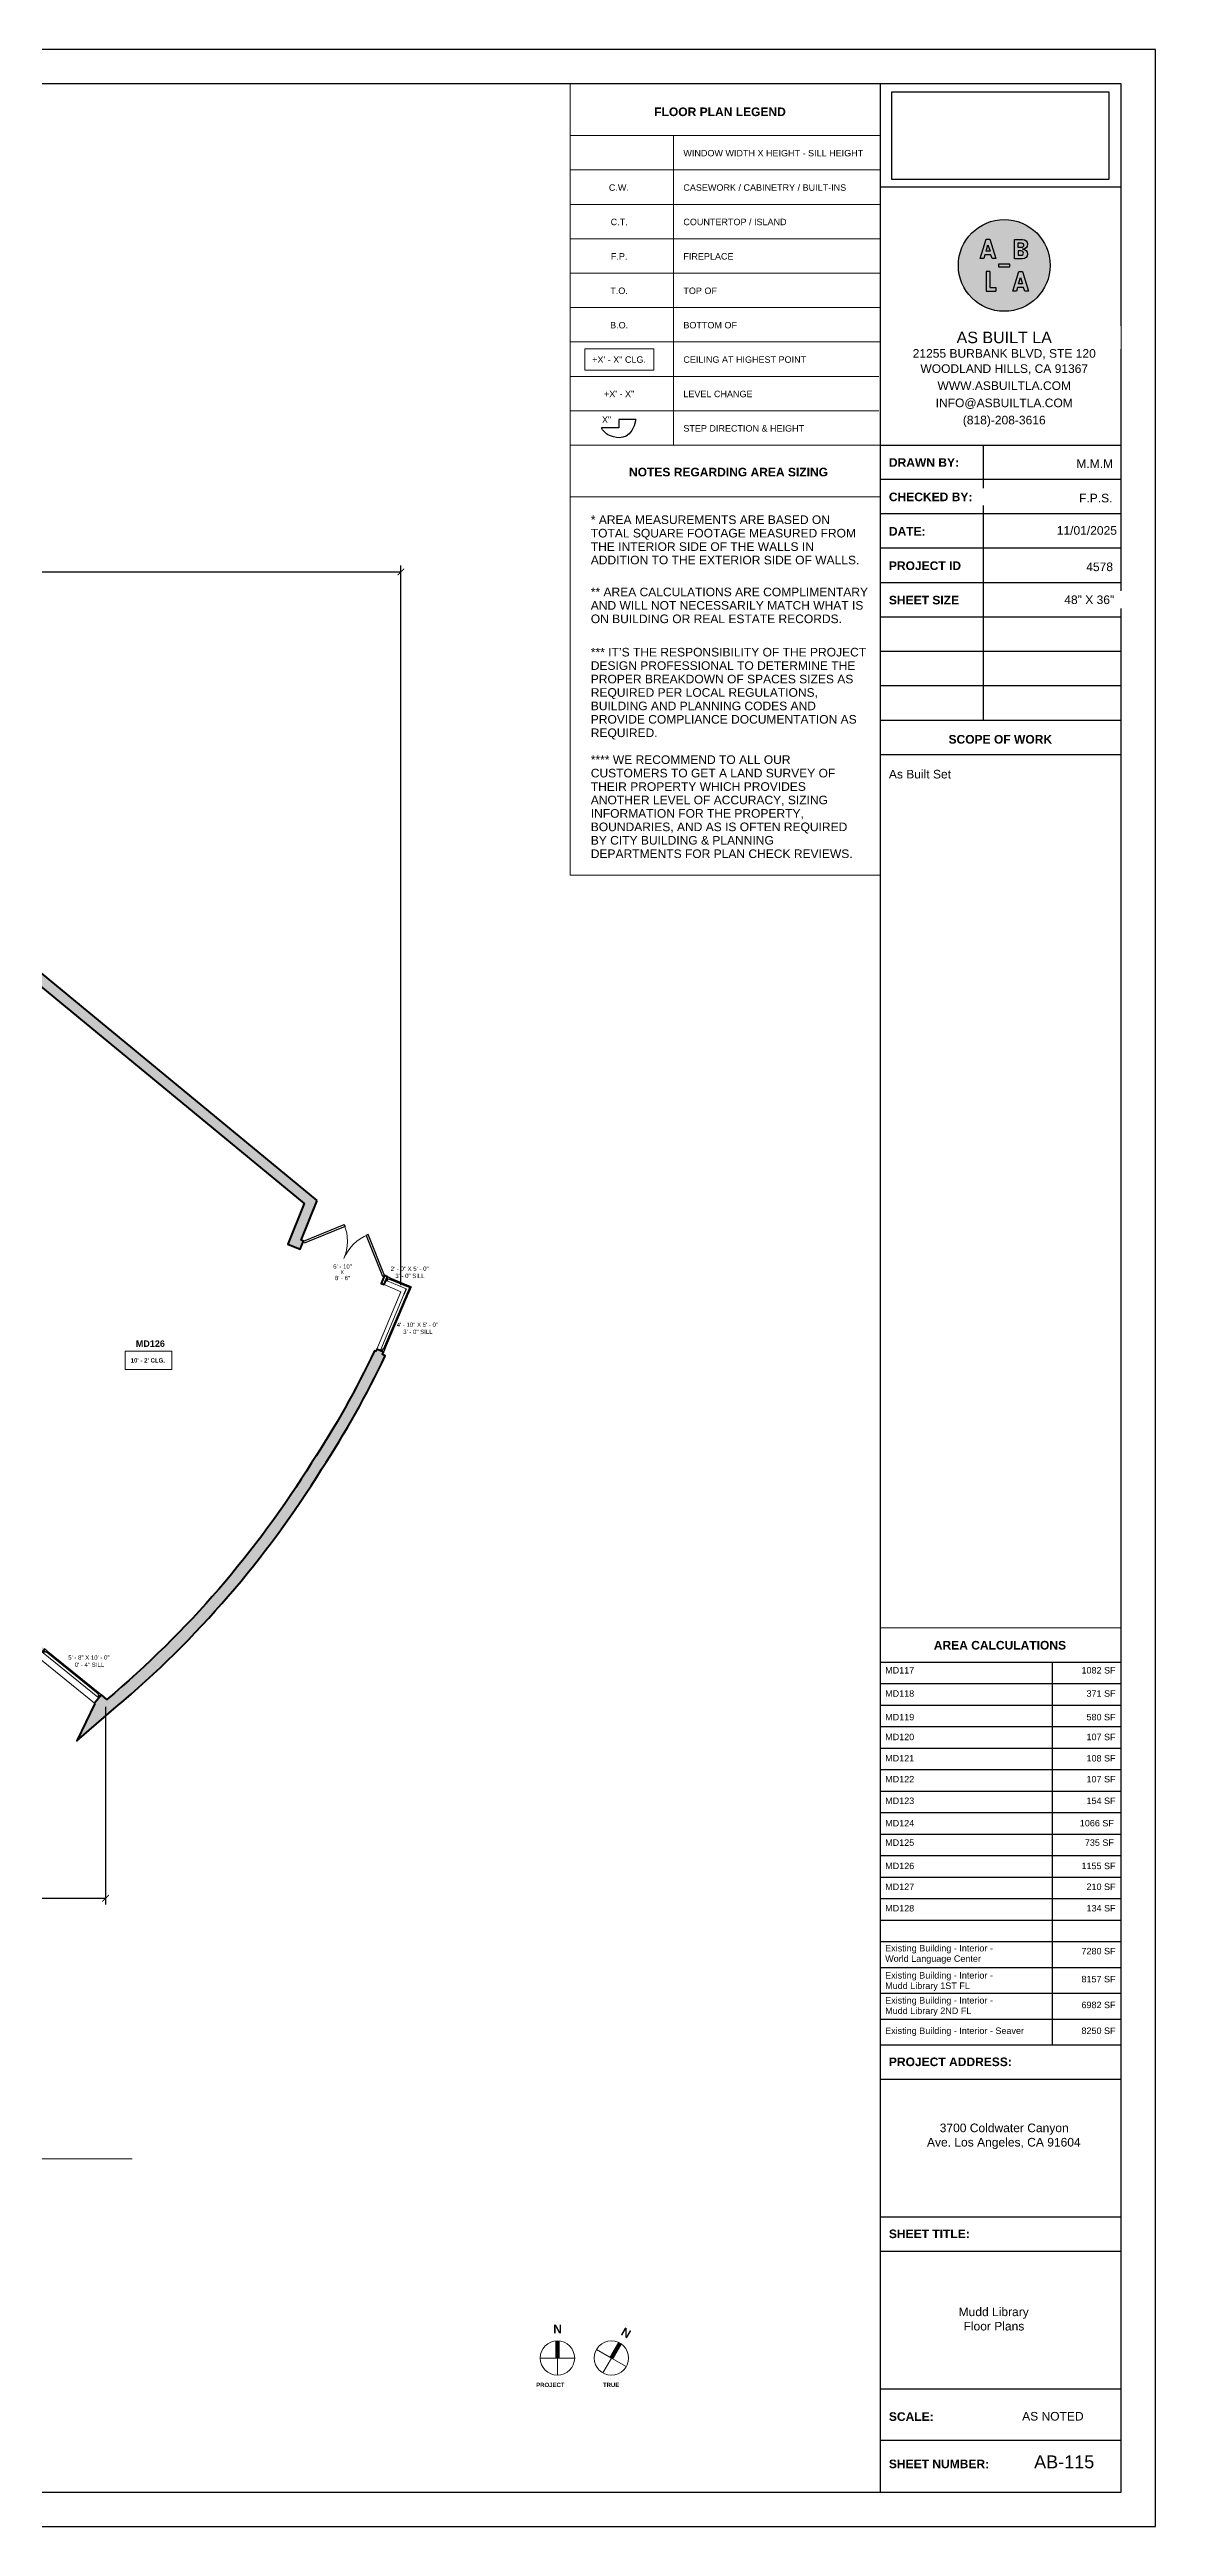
# Model space of a CAD drawing. Header units: inches. Extents: x -2078 to 106214, y -964 to 6385.
# Drawn here: x 67266 to 68294, y 2929 to 5233 of the extents above; entities that cross this region are included whole.
import ezdxf

# ---------------------------------------------------------------- set-up
doc = ezdxf.new("R2010")
doc.units = ezdxf.units.IN
doc.header["$MEASUREMENT"] = 0
doc.set_wipeout_variables(frame=1)
for name, color, linetype, lineweight in [('A-ANNO', 2, 'Continuous', 5), ('A-ANNO-DIMS', 1, 'Continuous', 9), ('A-DETAIL-2', 20, 'Continuous', 25), ('A-DETAIL-3', 40, 'Continuous', 15), ('A-DOOR', 1, 'Continuous', 18), ('A-GLAZ', 2, 'Continuous', 30), ('A-WALL', 3, 'Continuous', 40), ('A-WINDOWS', 2, 'Continuous', 18)]:
    doc.layers.add(name, color=color, linetype=linetype, lineweight=lineweight)
doc.layers.add('A-HATCH', color=9, linetype='Continuous')
doc.layers.add('A-TB', color=7, linetype='Continuous')
doc.styles.add('Arial_1', font='arial.ttf', dxfattribs={"height": 0.0625})
doc.styles.add('Arial_2', font='arial.ttf', dxfattribs={"height": 3})
doc.styles.add('Arial_3', font='arial.ttf', dxfattribs={"height": 0.125})
doc.styles.add('Arial_4', font='arial.ttf', dxfattribs={"height": 3})
doc.styles.add('Arial_5', font='arial.ttf', dxfattribs={"height": 0.09375})
doc.styles.add('Arial_B', font='arialbd.ttf', dxfattribs={"height": 4.5})
doc.styles.add('Arial_B_1', font='arialbd.ttf', dxfattribs={"height": 3})
doc.styles.add('Arial_B_2', font='arialbd.ttf', dxfattribs={"height": 0.125})
doc.styles.add('Arial_B_3', font='arialbd.ttf', dxfattribs={"height": 0.0625})
doc.styles.add('JC', font='arial.ttf', dxfattribs={"height": 0.125})
doc.dimstyles.new('JC-DIMS', dxfattribs={"dimtxt": 0.125, "dimasz": 0.09375, "dimexe": 0.09375, "dimexo": 0.09375, "dimgap": 0.046875, "dimtad": 1, "dimdec": 1, "dimzin": 0, "dimdsep": 46, "dimlunit": 4, "dimtxsty": 'JC', "dimblk": 'ARCHTICK', "dimcen": 0.09, "dimclrd": 1, "dimclre": 1, "dimclrt": 256, "dimadec": 0, "dimazin": 0, "dimtfac": 1, "dimtdec": 1, "dimtofl": 0, "dimtmove": 1, "dimatfit": 3, "dimfxl": 1, "dimtolj": 1, "dimtzin": 0, "dimarcsym": 0})
picture_1 = doc.add_image_def('image1.png', size_in_pixel=(151, 61))

# ---------------------------------------------------------------- blocks, each defined once
blk = doc.blocks.new('JC_FIXED WINDOW - MUNTIN - 2_-1540089-Mudd Library - 2nd FL')
at = {"layer": 'A-GLAZ'}
for p, q in [((-34, 5), (-34, -5)), ((-31.25, 5), (-34, 5)), ((-34, 1.5), (-32.75, 1.5)), ((-33.5, 5), (-33.5, 3.25)), ((-33.5, 3.25), (-32.75, 3.25)), ((-31.25, 3.25), (-32.75, 3.25)), ((-32.75, 3.25), (-32.75, 1.5)), ((-31.25, 5), (-31.25, 3.25)), ((31.25, 5), (34, 5)), ((31.25, 5), (31.25, 3.25)), ((31.25, 3.25), (33.5, 3.25)), ((32.75, 3.25), (32.75, 1.5)), ((32.75, 1.5), (34, 1.5)), ((33.5, 5), (33.5, 3.25)), ((34, 5), (34, -5))]:
    blk.add_line(p, q, dxfattribs=at)
at = {"layer": 'A-GLAZ', "lineweight": 9}
for p, q in [((32.75, 1.5), (-32.75, 1.5)), ((31.25, 5), (-31.25, 5))]:
    blk.add_line(p, q, dxfattribs=at)
at = {"layer": 'A-GLAZ', "lineweight": 40}
blk.add_line((-31.25, 4.125), (31.25, 4.125), dxfattribs=at)
at = {"layer": 'A-WINDOWS'}
for p, q in [((34, 5), (-34, 5)), ((-34, -5), (34, -5))]:
    blk.add_line(p, q, dxfattribs=at)
blk = doc.blocks.new('JC_DOUBLE DOOR - DOUBLE DOOR-1571972-Mudd Library - 2nd FL')
at = {"layer": 'A-DOOR', "lineweight": 30}
for p, q in [((-39.6, -2.6), (-41, -4)), ((-41, -4), (-12, -33)), ((-10.6, -31.6), (-39.6, -2.6)), ((10.6, -31.6), (39.6, -2.6)), ((41, -4), (12, -33)), ((39.6, -2.6), (41, -4)), ((-12, -33), (-10.6, -31.6)), ((12, -33), (10.6, -31.6))]:
    blk.add_line(p, q, dxfattribs=at)
at = {"layer": 'A-DOOR', "lineweight": 9}
for centre, start, end in [((-41, -4), 315, 0), ((41, -4), 180, 225)]:
    blk.add_arc(centre, 41, start, end, dxfattribs=at)
blk = doc.blocks.new('_ArchTick')
at = {"color": 0, "linetype": 'ByBlock', "const_width": 0.15}
blk.add_lwpolyline([(-0.5, -0.5), (0.5, 0.5)], dxfattribs=at)
blk = doc.blocks.new('*D2664')
at = {"layer": 'A-ANNO-DIMS', "color": 1, "lineweight": -2, "transparency": 16777216}
for p, q in [((65688.2, 3938.9), (65688.2, 3507.1)), ((67318, 3691), (67318, 3507.1)), ((65688.2, 3513.1), (67318, 3513.1))]:
    blk.add_line(p, q, dxfattribs=at)
at = {"layer": 'Defpoints', "color": 0, "transparency": 16777216}
for p in [(65688.2, 3944.9), (67318, 3697), (67318, 3513.1)]:
    blk.add_point(p, dxfattribs=at)
at = {"layer": 'A-ANNO-DIMS', "color": 1, "lineweight": -2, "transparency": 16777216, "xscale": 6, "yscale": 6, "zscale": 6, "rotation": 180}
blk.add_blockref('_ArchTick', (65688.2, 3513.1), dxfattribs=at)
at = {"layer": 'A-ANNO-DIMS', "color": 1, "lineweight": -2, "transparency": 16777216, "xscale": 6, "yscale": 6, "zscale": 6}
blk.add_blockref('_ArchTick', (67318, 3513.1), dxfattribs=at)
at = {"layer": 'A-ANNO-DIMS', "color": 2, "transparency": 16777216, "insert": (66503.1, 3520.1), "char_height": 8, "attachment_point": 5, "style": 'JC'}
blk.add_mtext('\\A1;135\'-10"', dxfattribs=at)
blk = doc.blocks.new('JC- existing door Tag_quad - JC- existing door Tag_quad-839775-Mudd Library - 2nd FL')
at = {"layer": 'A-ANNO', "insert": (-0.023, 0.038), "char_height": 0.0625, "width": 0.0505, "attachment_point": 1, "style": 'Arial_1', "bg_fill": 3, "box_fill_scale": 1.25, "bg_fill_color": 256, "bg_fill_true_color": 13158600, "bg_fill_transparency": 0}
blk.add_mtext('x', dxfattribs=at)
blk = doc.blocks.new('*D2669')
at = {"layer": 'A-ANNO-DIMS', "color": 1, "lineweight": -2, "transparency": 16777216}
for p, q in [((65688.2, 4524), (65688.2, 4752.7)), ((65688.2, 4746.7), (67592.6, 4746.7)), ((67592.6, 4083.2), (67592.6, 4752.7))]:
    blk.add_line(p, q, dxfattribs=at)
at = {"layer": 'Defpoints', "color": 0, "transparency": 16777216}
for p in [(67592.6, 4746.7), (65688.2, 4518), (67592.6, 4077.2)]:
    blk.add_point(p, dxfattribs=at)
at = {"layer": 'A-ANNO-DIMS', "color": 1, "lineweight": -2, "transparency": 16777216, "xscale": 6, "yscale": 6, "zscale": 6, "rotation": 180}
blk.add_blockref('_ArchTick', (65688.2, 4746.7), dxfattribs=at)
at = {"layer": 'A-ANNO-DIMS', "color": 1, "lineweight": -2, "transparency": 16777216, "xscale": 6, "yscale": 6, "zscale": 6}
blk.add_blockref('_ArchTick', (67592.6, 4746.7), dxfattribs=at)
at = {"layer": 'A-ANNO-DIMS', "color": 2, "transparency": 16777216, "insert": (66640.4, 4753.8), "char_height": 8, "attachment_point": 5, "style": 'JC'}
blk.add_mtext('\\A1;158\'-8"', dxfattribs=at)
blk = doc.blocks.new('JC_TB_48x36 - JC_TB_3624-1264225-Floor Plans')
at = {"layer": 'A-TB'}
for p, q in [((47.997, 24.012), (-0.003, 24.012)), ((47.997, -11.988), (47.997, 24.012)), ((47.497, 23.512), (0.747, 23.512)), ((43.997, 23.512), (43.997, -11.488)), ((47.497, -11.488), (47.497, 23.512)), ((47.497, 22.012), (43.997, 22.012)), ((47.497, 18.262), (43.997, 18.262)), ((45.497, 18.262), (45.497, 14.263)), ((47.497, 17.762), (43.997, 17.762)), ((47.497, 17.263), (43.997, 17.263)), ((47.497, 16.763), (43.997, 16.763)), ((47.497, 16.263), (43.997, 16.263)), ((47.497, 15.763), (43.997, 15.763)), ((47.497, 15.263), (43.997, 15.263)), ((47.497, 14.763), (43.997, 14.763)), ((47.497, 14.263), (43.997, 14.263)), ((47.497, 13.763), (43.997, 13.763)), ((43.997, -4.988), (47.497, -4.988)), ((43.997, -5.488), (47.497, -5.488)), ((43.997, -7.488), (47.497, -7.488)), ((43.997, -7.988), (47.497, -7.988)), ((43.997, -9.988), (47.497, -9.988)), ((47.497, -10.738), (43.997, -10.738)), ((0.747, -11.488), (47.497, -11.488)), ((-0.003, -11.988), (47.997, -11.988))]:
    blk.add_line(p, q, dxfattribs=at)
at = {"layer": 'A-TB', "char_height": 0.125, "attachment_point": 1, "style": 'Arial_3', "bg_fill": 2}
for s, insert, width in [('(818)-208-3616', (45.182, 18.691), 1.44556), ('AS NOTED', (46.061, -10.323), 1.08259)]:
    blk.add_mtext(s, dxfattribs=dict(at, insert=insert, width=width))
at = {"layer": 'A-TB', "char_height": 0.125, "attachment_point": 1, "bg_fill": 2}
for s, insert, width, style in [('21255 Burbank Blvd, Ste 120', (44.596, 19.632), 2.74909, 'Arial_3'), ('INFO@ASBUILTLA.COM', (44.738, 18.941), 2.41138, 'Arial_3'), ('DRAWN BY:', (44.126, 18.073), 1.22463, 'Arial_B_2'), ('CHECKED BY:', (44.126, 17.573), 1.4645, 'Arial_B_2'), ('DATE:', (44.126, 17.073), 0.63441, 'Arial_B_2'), ('PROJECT ID', (44.126, 16.573), 1.26566, 'Arial_B_2'), ('SHEET SIZE', (44.126, 16.073), 1.23725, 'Arial_B_2'), ('48" X 36"', (46.673, 16.078), 0.87428, 'Arial_3'), ('SCOPE OF WORK', (44.992, 14.05), 1.82747, 'Arial_B_2'), ('PROJECT ADDRESS:', (44.126, -5.172), 2.14941, 'Arial_B_2'), ('SHEET TITLE:', (44.126, -7.672), 1.42031, 'Arial_B_2'), ('SCALE:', (44.126, -10.328), 0.77959, 'Arial_B_2'), ('SHEET NUMBER:', (44.126, -11.016), 1.76434, 'Arial_B_2')]:
    blk.add_mtext(s, dxfattribs=dict(at, insert=insert, width=width, style=style))
at = {"layer": 'A-TB', "insert": (44.513, 19.437), "char_height": 0.125, "width": 2.95425, "attachment_point": 1, "style": 'Arial_3', "bg_fill": 2}
blk.add_mtext('WOODLAND HILLS, CA 91367', dxfattribs=at)
at = {"layer": 'A-TB', "insert": (44.751, 19.191), "char_height": 0.125, "width": 2.37666, "attachment_point": 1, "style": 'Arial_3', "bg_fill": 2}
blk.add_mtext('WWW.ASBUILTLA.COM', dxfattribs=at)
blk = doc.blocks.new('north arrow - north arrow-1258243-Floor Plans')
at = {"layer": 'A-ANNO'}
h = blk.add_hatch(color=256, dxfattribs=at)
edge = h.paths.add_edge_path()
edge.add_line((0.031, 0), (-0.031, 0))
edge.add_line((-0.031, 0), (-0.031, 0.248))
edge.add_arc((0, 0), 0.25, 82.8192, 97.1808, ccw=False)
edge.add_line((0.031, 0.248), (0.031, 0))
at = {"layer": 'A-ANNO', "lineweight": 20}
for q in [(-0.25, 0), (0.25, 0), (0, -0.25)]:
    blk.add_line((0, 0), q, dxfattribs=at)
at = {"layer": 'A-ANNO'}
blk.add_circle((0, 0), 0.25, dxfattribs=at)
at = {"layer": 'A-ANNO', "insert": (-0.062, 0.486), "char_height": 0.125, "width": 0.1515, "attachment_point": 1, "style": 'Arial_B_2', "bg_fill": 3, "box_fill_scale": 1.25, "bg_fill_color": 256, "bg_fill_true_color": 13158600, "bg_fill_transparency": 0}
blk.add_mtext('\\fArial|b1|i0|c0|p34|;N', dxfattribs=at)
blk = doc.blocks.new('Logo - ABLA - CAD Format')
at = {"layer": 'A-HATCH', "true_color": 0xc9ee63}
h = blk.add_hatch(color=71, dxfattribs=at)
h.dxf.hatch_style = 1
h.paths.add_polyline_path([(-0.71, 0.89), (-0.79, 0.62), (-0.62, 0.62)], flags=0)
h.paths.add_polyline_path([(0.6, 0.78), (0.74, 0.78, 1), (0.74, 0.98), (0.6, 0.98)], flags=0)
h.paths.add_polyline_path([(0.6, 0.44), (0.74, 0.44, 1), (0.74, 0.63), (0.6, 0.63)], flags=0)
h.paths.add_polyline_path([(0.62, -0.8), (0.79, -0.8), (0.71, -0.53)], flags=0)
h.paths.add_polyline_path([(-2, 0, 1), (2, 0, 1)])
h.paths.add_polyline_path([(0.8, 0.28), (0.44, 0.28), (0.44, 1.13), (0.8, 1.13, -1), (0.8, 0.71, -1)], flags=16)
h.paths.add_polyline_path([(0.74, 0.44), (0.6, 0.44), (0.6, 0.63), (0.74, 0.63, -1)], flags=0)
h.paths.add_polyline_path([(0.79, -0.27), (1.05, -1.12), (0.89, -1.12), (0.84, -0.96), (0.58, -0.96), (0.53, -1.12), (0.37, -1.12), (0.63, -0.27)], flags=16)
h.paths.add_polyline_path([(0.74, 0.78), (0.6, 0.78), (0.6, 0.98), (0.74, 0.98, -1)], flags=0)
h.paths.add_polyline_path([(0.71, -0.53), (0.79, -0.8), (0.62, -0.8)], flags=0)
h.paths.add_polyline_path([(0.25, 0.06), (0.25, -0.06), (-0.25, -0.06), (-0.25, 0.06)], flags=16)
h.paths.add_polyline_path([(-0.37, 0.3), (-0.53, 0.3), (-0.58, 0.46), (-0.84, 0.46), (-0.89, 0.3), (-1.05, 0.3), (-0.79, 1.15), (-0.63, 1.15)], flags=16)
h.paths.add_polyline_path([(-0.63, -0.27), (-0.63, -0.96), (-0.37, -0.96), (-0.37, -1.12), (-0.79, -1.12), (-0.79, -0.27)], flags=16)
h.paths.add_polyline_path([(-0.62, 0.62), (-0.79, 0.62), (-0.71, 0.89)], flags=0)
at = {"layer": 'A-HATCH'}
h = blk.add_hatch(color=250, dxfattribs=at)
h.dxf.hatch_style = 1
h.paths.add_polyline_path([(-0.63, 1.15), (-0.79, 1.15), (-1.05, 0.3), (-0.89, 0.3), (-0.84, 0.46), (-0.58, 0.46), (-0.53, 0.3), (-0.37, 0.3)])
h.paths.add_polyline_path([(-0.62, 0.62), (-0.79, 0.62), (-0.71, 0.89)], flags=16)
h.paths.add_polyline_path([(0.44, 0.28), (0.8, 0.28, 1), (0.8, 0.71, 1), (0.8, 1.13), (0.44, 1.13)])
h.paths.add_polyline_path([(0.6, 0.44), (0.6, 0.63), (0.74, 0.63, -1), (0.74, 0.44)], flags=16)
h.paths.add_polyline_path([(0.6, 0.78), (0.6, 0.98), (0.74, 0.98, -1), (0.74, 0.78)], flags=16)
h.paths.add_polyline_path([(0.37, -1.12), (0.53, -1.12), (0.58, -0.96), (0.84, -0.96), (0.89, -1.12), (1.05, -1.12), (0.79, -0.27), (0.63, -0.27)])
h.paths.add_polyline_path([(0.71, -0.53), (0.79, -0.8), (0.62, -0.8)], flags=16)
h.paths.add_polyline_path([(0.25, -0.06), (0.25, 0.06), (-0.25, 0.06), (-0.25, -0.06)])
h.paths.add_polyline_path([(-0.79, -1.12), (-0.37, -1.12), (-0.37, -0.96), (-0.63, -0.96), (-0.63, -0.27), (-0.79, -0.27)])
at = {"layer": 'A-HATCH', "true_color": 0xc9ee63}
h = blk.add_hatch(color=71, dxfattribs=at)
h.dxf.hatch_style = 1
h.paths.add_polyline_path([(-0.71, 0.89), (-0.79, 0.62), (-0.62, 0.62)])
h.paths.add_polyline_path([(0.74, 0.78, 1), (0.74, 0.98), (0.6, 0.98), (0.6, 0.78)])
h.paths.add_polyline_path([(0.6, 0.63), (0.6, 0.44), (0.74, 0.44, 1), (0.74, 0.63)])
h.paths.add_polyline_path([(0.62, -0.8), (0.79, -0.8), (0.71, -0.53)])
blk.add_circle((0, 0), 2)
at = {"layer": 'A-HATCH', "color": 250}
for points in [[(-0.63, 1.15), (-0.37, 0.3), (-0.53, 0.3), (-0.58, 0.46), (-0.84, 0.46), (-0.89, 0.3), (-1.05, 0.3), (-0.79, 1.15)], [(-0.71, 0.89), (-0.62, 0.62), (-0.79, 0.62)], [(0.25, 0.06), (-0.25, 0.06), (-0.25, -0.06), (0.25, -0.06)], [(0.79, -0.27), (1.05, -1.12), (0.89, -1.12), (0.84, -0.96), (0.58, -0.96), (0.53, -1.12), (0.37, -1.12), (0.63, -0.27)], [(0.71, -0.53), (0.79, -0.8), (0.62, -0.8)]]:
    blk.add_lwpolyline(points, close=True, dxfattribs=at)
for points in [[(0.8, 0.71, -1), (0.8, 0.28), (0.44, 0.28), (0.44, 1.13), (0.8, 1.13, -1)], [(0.6, 0.98), (0.74, 0.98, -1), (0.74, 0.78), (0.6, 0.78)], [(0.6, 0.44), (0.74, 0.44, 1), (0.74, 0.63), (0.6, 0.63)]]:
    blk.add_lwpolyline(points, format="xyb", close=True, dxfattribs=at)
for points in [[(-0.79, -0.27), (-0.79, -1.12), (-0.37, -1.12)], [(-0.63, -0.27), (-0.79, -0.27)], [(-0.63, -0.27), (-0.63, -0.96), (-0.37, -0.96)], [(-0.37, -0.96), (-0.37, -1.12)]]:
    blk.add_lwpolyline(points, dxfattribs=at)
blk = doc.blocks.new('TB-INFO-ABLA')
blk.add_wipeout([(168, 180), (168, 0), (0, 0), (0, 180)])
blk.add_wipeout([(168, 180), (168, 0), (0, 0), (0, 180)])
at = {"xscale": 16, "yscale": 16, "zscale": 16}
blk.add_blockref('Logo - ABLA - CAD Format', (86.6, 125.4), dxfattribs=at)
at = {"char_height": 6, "width": 168.619, "attachment_point": 2, "style": 'JC', "bg_fill": 2}
for s, insert in [('21255 BURBANK BLVD, STE 120', (86.6, 67)), ('(818)-208-3616', (86.6, 20.5))]:
    blk.add_mtext(s, dxfattribs=dict(at, insert=insert))
for s, insert in [('WOODLAND HILLS, CA 91367', (86.6, 56.4)), ('INFO@ASBUILTLA.COM', (86.6, 32.5))]:
    blk.add_mtext(s, dxfattribs=dict(at, insert=insert))
at = {"insert": (86.6, 44.5), "char_height": 6, "width": 168.619, "attachment_point": 2, "style": 'JC', "bg_fill": 2}
blk.add_mtext('WWW.ASBUILTLA.COM', dxfattribs=at)
blk.add_lwpolyline([(168, 180), (0, 180), (0, 0), (168, 0)], close=True)
at = {"insert": (86.6, 75.1), "char_height": 8, "width": 154.347, "attachment_point": 5, "style": 'JC', "bg_fill": 2}
blk.add_mtext('AS BUILT LA ', dxfattribs=at)

msp = doc.modelspace()

# ---------------------------------------------------------------- hatches: boundary and pattern name
at = {"layer": 'A-HATCH'}
h = msp.add_hatch(color=256, dxfattribs=at)
h.dxf.hatch_style = 1
h.paths.add_polyline_path([(65800.708, 4355.238), (65799.821, 4357.84), (65738.197, 4336.821), (65737.955, 4337.53), (65737.955, 4333.832)])
h.paths.add_polyline_path([(65900.113, 4310.579), (65890.113, 4310.579), (65890.113, 4289.371), (65888.023, 4288.646), (65889.662, 4283.922), (65890.113, 4284.079), (65890.113, 4275.579), (65900.113, 4275.579), (65900.113, 4281.595), (65900.113, 4285.596)])
h.paths.add_polyline_path([(67196.326, 3797.493), (67196.326, 3991.469), (67191.078, 3991.469), (67191.078, 3960.944), (67188.078, 3960.944), (67188.078, 3862.917), (67183.055, 3862.873), (67183.126, 3854.873), (67191.078, 3854.944), (67191.078, 3798.532), (67191.078, 3787.947), (67244.317, 3719.804), (67255.077, 3736.535), (67254.704, 3736.837), (67261.249, 3744.92)])
h.paths.add_polyline_path([(67518.799, 3912.251, 0.03587504), (67577.91, 4017.637), (67575.455, 4018.791), (67576.476, 4021.056), (67570.025, 4023.778), (67569.121, 4021.768), (67567.955, 4022.316, -0.03592238), (67509.529, 3918.174, -0.07950082), (67319.208, 3697.985), (67314.095, 3702.126), (67307.802, 3694.354), (67308.131, 3694.087), (67291.429, 3659.456), (67327.913, 3690.936, 0.07888458)])
h.paths.add_polyline_path([(67247.942, 4382.218), (67241.579, 4374.503), (67502.703, 4159.127), (67487.525, 4121.56), (67498.725, 4116.832), (67501.837, 4124.203), (67499.737, 4125.089), (67514.721, 4162.177)])
h.paths.add_polyline_path([(67199.735, 4354.794), (67189.735, 4354.794), (67189.735, 4353.044), (66947.239, 4353.044), (66947.239, 4400.519), (66940.239, 4400.519), (66940.239, 4350.044), (66738.641, 4350.044), (66738.641, 4357.294), (66728.641, 4357.294), (66728.641, 4293.353), (66734.641, 4293.353), (66734.641, 4343.044), (66961.078, 4343.044), (66961.078, 4336.044), (66971.078, 4336.044), (66971.078, 4343.044), (67186.735, 4343.044), (67186.735, 4248.937), (67191.078, 4248.937), (67191.078, 4217.937), (67196.078, 4217.937), (67196.078, 4248.937), (67199.735, 4248.937)])
h.paths.add_polyline_path([(67196.078, 4181.937), (67191.078, 4181.937), (67191.078, 4027.469), (67196.078, 4027.469)])
h.paths.add_polyline_path([(66947.239, 4429.269), (66760.891, 4429.269), (66760.891, 4417.269), (66761.489, 4417.269), (66761.489, 4418.269), (66940.239, 4418.269), (66940.239, 4416.519), (66947.239, 4416.519)])
h.paths.add_polyline_path([(66738.891, 4429.269), (66727.391, 4429.269), (66727.391, 4417.269), (66728.641, 4417.269), (66728.641, 4405.294), (66738.641, 4405.294), (66738.641, 4417.269), (66738.891, 4417.269)])
h.paths.add_polyline_path([(66705.391, 4429.269), (66465.078, 4429.269), (66465.078, 4422.269), (66464.832, 4422.269), (66464.832, 4417.269), (66643.078, 4417.269), (66643.078, 4416.044), (66647.078, 4416.044), (66647.078, 4417.269), (66705.391, 4417.269)])
h.paths.add_polyline_path([(66618.066, 4342.269), (66620.828, 4342.269), (66620.828, 4347.269), (66619.328, 4347.269), (66619.328, 4349.269), (66610.066, 4349.269), (66610.066, 4325.077), (66539.533, 4325.077), (66539.533, 4361.475), (66497.533, 4361.475), (66497.533, 4305.475), (66505.783, 4305.475), (66505.783, 4308.225), (66524.783, 4308.225), (66524.783, 4306.975), (66531.078, 4306.975), (66531.078, 4306.464), (66536.078, 4306.464), (66536.078, 4320.077), (66613.066, 4320.077), (66613.066, 4312.464), (66607.485, 4312.464), (66604.125, 4307.881), (66604.125, 4307.464), (66618.066, 4307.464)])
h.paths.add_polyline_path([(66647.078, 4347.294), (66643.078, 4347.294), (66643.078, 4347.269), (66642.828, 4347.269), (66642.828, 4342.269), (66647.078, 4342.269)])
h.paths.add_polyline_path([(66647.078, 4380.044), (66643.078, 4380.044), (66643.078, 4379.294), (66647.078, 4379.294)])
h.paths.add_polyline_path([(66357.133, 4422.269), (66354.828, 4422.269), (66354.828, 4417.269), (66357.133, 4417.269)])
h.paths.add_polyline_path([(66393.961, 4422.269), (66391.133, 4422.269), (66391.133, 4417.269), (66393.961, 4417.269)])
h.paths.add_polyline_path([(66430.832, 4422.269), (66427.961, 4422.269), (66427.961, 4417.269), (66430.832, 4417.269)])

# ---------------------------------------------------------------- linework, layer by layer
at = {"layer": 'A-ANNO', "flags": 128}
msp.add_lwpolyline([(67336.229, 4021.781), (67379.628, 4021.781), (67379.628, 4004.713), (67336.229, 4004.713)], close=True, dxfattribs=at)
at = {"layer": 'A-DETAIL-2'}
for p, q in [((67810.992, 4888.555), (67794.992, 4888.555)), ((67794.992, 4888.555), (67794.992, 4880.724)), ((67794.992, 4880.724), (67778.992, 4880.724)), ((68037.88, 3732.663), (68261.88, 3732.663)), ((68197.88, 3732.663), (68197.88, 3376.663)), ((68037.88, 3712.663), (68261.88, 3712.663)), ((68037.88, 3692.663), (68261.88, 3692.663)), ((68037.88, 3672.663), (68261.88, 3672.663)), ((68037.88, 3652.663), (68261.88, 3652.663)), ((68037.88, 3632.663), (68261.88, 3632.663)), ((68037.88, 3612.663), (68261.88, 3612.663)), ((68037.88, 3592.663), (68261.88, 3592.663)), ((68037.88, 3572.663), (68261.88, 3572.663)), ((68037.88, 3552.663), (68261.88, 3552.663)), ((68037.88, 3512.663), (68261.88, 3512.663)), ((68037.88, 3492.663), (68261.88, 3492.663))]:
    msp.add_line(p, q, dxfattribs=at)
msp.add_open_spline([(67810.992, 4888.555), (67807.497, 4870.574), (67789.793, 4870.574), (67781.552, 4875.974), (67778.992, 4880.724)], degree=3, knots=[0, 0, 0, 0, 0.0199103671, 0.0342127174, 0.0342127174, 0.0342127174, 0.0342127174], dxfattribs=at)
at = {"layer": 'A-DETAIL-3', "lineweight": 9}
for p, q in [((68037.88, 5200.663), (67749.88, 5200.663)), ((67749.88, 5200.663), (67749.88, 4864.663)), ((68037.88, 5152.663), (67749.88, 5152.663)), ((67845.88, 5152.663), (67845.88, 4864.663)), ((68037.88, 5120.663), (67749.88, 5120.663)), ((68037.88, 4768.663), (68037.88, 5104.663)), ((68037.88, 5104.663), (68037.88, 5056.663)), ((68037.88, 5088.663), (67749.88, 5088.663)), ((68037.88, 5056.663), (67749.88, 5056.663)), ((68037.88, 5024.663), (67749.88, 5024.663)), ((68037.88, 4992.663), (67749.88, 4992.663)), ((68037.88, 4960.663), (67749.88, 4960.663)), ((68037.88, 4928.663), (67749.88, 4928.663)), ((68037.88, 4896.663), (67749.88, 4896.663)), ((68037.88, 4864.663), (67749.88, 4864.663)), ((67749.88, 4864.663), (67749.88, 4464.663)), ((68037.88, 4864.663), (67749.88, 4864.663)), ((67749.88, 4816.663), (68037.88, 4816.663)), ((67749.88, 4464.663), (68037.88, 4464.663)), ((68261.88, 3764.663), (68037.88, 3764.663)), ((68037.88, 3764.663), (68037.88, 3376.663)), ((68261.88, 3376.663), (68261.88, 3764.663))]:
    msp.add_line(p, q, dxfattribs=at)
at = {"layer": 'A-GLAZ', "lineweight": 40}
for p, q in [((67600.997, 4081.395), (67576.74, 4023.93)), ((67582.226, 4089.319), (67600.997, 4081.395))]:
    msp.add_line(p, q, dxfattribs=at)
at = {"layer": 'A-GLAZ'}
for p, q in [((67580.033, 4091.194), (67576.921, 4083.824)), ((67578.672, 4087.97), (67579.823, 4087.484)), ((67580.493, 4091), (67579.813, 4089.387)), ((67579.813, 4089.387), (67580.504, 4089.096)), ((67580.504, 4089.096), (67579.823, 4087.484)), ((67582.566, 4090.125), (67580.033, 4091.194)), ((67581.886, 4088.512), (67580.504, 4089.096)), ((67582.566, 4090.125), (67581.886, 4088.512)), ((67597.558, 4079.997), (67595.322, 4074.7)), ((67602.143, 4081.861), (67599.032, 4074.49)), ((67599.61, 4082.93), (67602.143, 4081.861)), ((67597.963, 4071.957), (67599.032, 4074.49)), ((67576.476, 4021.056), (67570.027, 4023.778)), ((67573.738, 4023.569), (67573.252, 4022.417)), ((67575.35, 4022.888), (67573.738, 4023.569)), ((67575.934, 4024.27), (67575.058, 4022.197)), ((67576.671, 4021.517), (67575.058, 4022.197)), ((67577.546, 4023.59), (67575.934, 4024.27)), ((67577.546, 4023.59), (67576.476, 4021.056))]:
    msp.add_line(p, q, dxfattribs=at)
at = {"layer": 'A-GLAZ', "lineweight": 9}
for p, q in [((67597.558, 4079.997), (67579.823, 4087.484)), ((67599.61, 4082.93), (67582.566, 4090.125)), ((67573.738, 4023.569), (67595.322, 4074.7)), ((67577.546, 4023.59), (67597.963, 4071.957))]:
    msp.add_line(p, q, dxfattribs=at)
at = {"layer": 'A-WINDOWS'}
for p, q in [((67576.921, 4083.824), (67592.583, 4077.213)), ((67602.143, 4081.861), (67580.033, 4091.194)), ((67592.583, 4077.213), (67570.027, 4023.778)), ((67576.476, 4021.056), (67599.032, 4074.49))]:
    msp.add_line(p, q, dxfattribs=at)

# ---------------------------------------------------------------- block references
at = {"layer": 'A-DOOR', "rotation": 157.1141766174704}
msp.add_blockref('JC_DOUBLE DOOR - DOUBLE DOOR-1571972-Mudd Library - 2nd FL', (67538.054, 4104.573), dxfattribs=at)
at = {"layer": 'A-WINDOWS', "rotation": 320.9999999999995}
msp.add_blockref('JC_FIXED WINDOW - MUNTIN - 2_-1540089-Mudd Library - 2nd FL', (67284.525, 3719.637), dxfattribs=at)

# ---------------------------------------------------------------- texts
at = {"layer": 'A-ANNO', "attachment_point": 1}
for s, insert, char_height, width, style in [('2\' - 0" X 5\' - 0"', (67582.981, 4100.625), 4, 44.642, 'Arial_2'), ('3\' - 0" SILL', (67587.314, 4093.958), 4, 34.138, 'Arial_2'), ('MD126', (67346.11, 4031.914), 6, 43.632, 'Arial_B'), ('4\' - 10" X 5\' - 0"', (67588.624, 4048.564), 4, 48.48, 'Arial_2'), ('3\' - 0" SILL', (67594.624, 4041.898), 4, 34.138, 'Arial_2'), ("10' - 2' CLG.", (67341.349, 4015.328), 4, 39.996, 'Arial_B_1'), ('5\' - 8" X 10\' - 0"', (67283.296, 3738.918), 4, 48.48, 'Arial_2'), ('0\' - 4" SILL', (67289.296, 3732.251), 4, 34.138, 'Arial_2')]:
    msp.add_mtext(s, dxfattribs=dict(at, insert=insert, char_height=char_height, width=width, style=style))
at = {"layer": 'A-TB', "attachment_point": 1, "bg_fill": 3, "box_fill_scale": 1.25, "bg_fill_color": 256, "bg_fill_true_color": 13158600, "bg_fill_transparency": 0}
for s, insert, char_height, width, style in [('M.M.M', (68220.402, 4851.482), 8, 41.006, 'Arial_3'), ('F.P.S.', (68222.896, 4819.482), 8, 37.976, 'Arial_3'), ('4578', (68229.573, 4755.482), 8, 29.896, 'Arial_3'), ('As Built Set', (68046.12, 4562.649), 8, 70.498, 'Arial_3'), ('\\pi2.09166;Mudd Library\\P\\pi6.65101;Floor Plans', (68108.84, 3132.313), 8, 68.478, 'Arial_3'), ('AB-115', (68181.12, 2994.739), 12, 67.872, 'Arial_4')]:
    msp.add_mtext(s, dxfattribs=dict(at, insert=insert, char_height=char_height, width=width, style=style))

# ---------------------------------------------------------------- dimensions: what is measured, and where the dimension line sits
at = {"layer": 'A-ANNO-DIMS'}
dim = msp.add_linear_dim(base=(67317.985, 3513.058), p1=(65688.202, 3944.941), p2=(67317.985, 3696.959), dimstyle='JC-DIMS', override={"dimdec": 0, "dimclrt": 2}, dxfattribs=at)
dim.commit()
dim.dimension.update_dxf_attribs({"geometry": '*D2664', "text_midpoint": (66503.094, 3520.145)})

# ---------------------------------------------------------------- next in the draw order: linework, layer by layer
at = {"layer": 'A-DETAIL-3', "lineweight": 9}
msp.add_line((68037.88, 4464.663), (68037.88, 4864.663), dxfattribs=at)

# ---------------------------------------------------------------- next in the draw order: block references
at = {"layer": 'A-ANNO', "xscale": 64, "yscale": 64, "zscale": 64}
msp.add_blockref('JC- existing door Tag_quad - JC- existing door Tag_quad-839775-Mudd Library - 2nd FL', (67538.054, 4095.515), dxfattribs=at)

# ---------------------------------------------------------------- next in the draw order: texts
at = {"layer": 'A-ANNO', "insert": (67529.593, 4102.652), "char_height": 4, "width": 21.816, "attachment_point": 1, "style": 'Arial_2', "bg_fill": 3, "box_fill_scale": 1.25, "bg_fill_color": 256, "bg_fill_true_color": 13158600, "bg_fill_transparency": 0}
msp.add_mtext('6\' - 10"', dxfattribs=at)

# ---------------------------------------------------------------- next in the draw order: texts
at = {"layer": 'A-ANNO', "insert": (67531.168, 4091.971), "char_height": 4, "width": 17.978, "attachment_point": 1, "style": 'Arial_2', "bg_fill": 3, "box_fill_scale": 1.25, "bg_fill_color": 256, "bg_fill_true_color": 13158600, "bg_fill_transparency": 0}
msp.add_mtext('8\' - 6"', dxfattribs=at)

# ---------------------------------------------------------------- next in the draw order: dimensions: what is measured, and where the dimension line sits
at = {"layer": 'A-ANNO-DIMS'}
dim = msp.add_linear_dim(base=(67592.582, 4746.714), p1=(65688.202, 4517.984), p2=(67592.582, 4077.213), dimstyle='JC-DIMS', override={"dimdec": 0, "dimclrt": 2}, dxfattribs=at)
dim.commit()
dim.dimension.update_dxf_attribs({"geometry": '*D2669', "text_midpoint": (66640.392, 4753.798)})

# ---------------------------------------------------------------- next in the draw order: block references
at = {"layer": 'A-TB', "xscale": 64, "yscale": 64, "zscale": 64}
msp.add_blockref('JC_TB_48x36 - JC_TB_3624-1264225-Floor Plans', (65222.08, 3695.863), dxfattribs=at)

# ---------------------------------------------------------------- next in the draw order: linework, layer by layer
at = {"layer": 'A-ANNO', "lineweight": 9}
msp.add_line((65673.709, 3270.554), (67342.595, 3270.554), dxfattribs=at)
at = {"layer": 'A-ANNO', "flags": 128}
msp.add_lwpolyline([(67763.382, 4954.233), (67827.68, 4954.233), (67827.68, 4934.317), (67763.382, 4934.317)], close=True, dxfattribs=at)
at = {"layer": 'A-DETAIL-2'}
for p, q in [((68037.88, 3532.663), (68261.88, 3532.663)), ((68037.88, 3472.663), (68261.88, 3472.663)), ((68037.88, 3448.663), (68261.88, 3448.663)), ((68037.88, 3424.663), (68261.88, 3424.663)), ((68037.88, 3400.663), (68261.88, 3400.663)), ((68037.88, 3376.663), (68261.88, 3376.663))]:
    msp.add_line(p, q, dxfattribs=at)
at = {"layer": 'A-WALL', "lineweight": 60}
for points in [[(67514.721, 4162.177), (67247.942, 4382.218), (67241.579, 4374.503), (67502.703, 4159.127), (67487.525, 4121.56), (67498.725, 4116.832), (67501.837, 4124.203), (67499.737, 4125.089)], [(67580.033, 4091.194), (67577.382, 4092.313), (67574.271, 4084.943), (67576.921, 4083.824)]]:
    msp.add_lwpolyline(points, close=True, dxfattribs=at)
msp.add_lwpolyline([(67308.131, 3694.087), (67291.429, 3659.456), (67327.913, 3690.936, 0.07888458), (67518.799, 3912.251, 0.03587504), (67577.91, 4017.637), (67575.455, 4018.791), (67576.476, 4021.056), (67570.025, 4023.778), (67569.121, 4021.768), (67567.955, 4022.316, -0.03592238), (67509.529, 3918.174, -0.07950082), (67319.208, 3697.985), (67314.095, 3702.126), (67307.802, 3694.354)], format="xyb", close=True, dxfattribs=at)

# ---------------------------------------------------------------- next in the draw order: block references
at = {"xscale": 1.333333333333333, "yscale": 1.333333333333333, "zscale": 1.333333333333333}
msp.add_blockref('TB-INFO-ABLA', (68037.88, 4864.663), dxfattribs=at)
at = {"layer": 'A-ANNO', "xscale": 64, "yscale": 64, "zscale": 64}
msp.add_blockref('north arrow - north arrow-1258243-Floor Plans', (67738.047, 3085.322), dxfattribs=at)
at = {"layer": 'A-ANNO', "xscale": 64, "yscale": 64, "zscale": 64, "rotation": 329.9999999999996}
msp.add_blockref('north arrow - north arrow-1258243-Floor Plans', (67788.181, 3085.322), dxfattribs=at)

# ---------------------------------------------------------------- next in the draw order: texts
at = {"layer": 'A-ANNO', "lineweight": 50, "char_height": 8, "attachment_point": 1}
for s, insert, width, style in [('FLOOR PLAN LEGEND', (67828.011, 5178.754), 147.46, 'Arial_B_2'), ('NOTES REGARDING AREA SIZING', (67804.529, 4843.628), 221.998, 'Arial_B_2'), ('* AREA MEASUREMENTS ARE BASED ON ', (67769.029, 4799.303), 273.508, 'Arial_3'), ('TOTAL SQUARE FOOTAGE MEASURED FROM ', (67769.029, 4786.803), 302.394, 'Arial_3'), ('THE INTERIOR SIDE OF THE WALLS IN ', (67769.029, 4774.303), 256.136, 'Arial_3'), ('ADDITION TO THE EXTERIOR SIDE OF WALLS.', (67769.029, 4761.803), 303.202, 'Arial_3'), ('** AREA CALCULATIONS ARE COMPLIMENTARY ', (67769.029, 4732.106), 315.928, 'Arial_3'), ('AND WILL NOT NECESSARILY MATCH WHAT IS ', (67769.029, 4719.606), 312.09, 'Arial_3'), ('ON BUILDING OR REAL ESTATE RECORDS.', (67769.029, 4707.106), 283.002, 'Arial_3'), ('*** IT', (67769.029, 4676.108), 31.714, 'Arial_3'), ('DESIGN PROFESSIONAL TO DETERMINE THE ', (67769.029, 4663.608), 301.99, 'Arial_3'), ('’', (67795.196, 4676.108), 3.03, 'Arial_3'), ('S THE RESPONSIBILITY OF THE PROJECT ', (67797.696, 4676.108), 279.972, 'Arial_3'), ('PROPER BREAKDOWN OF SPACES SIZES AS ', (67769.029, 4651.108), 300.98, 'Arial_3'), ('REQUIRED PER LOCAL REGULATIONS, ', (67769.029, 4638.608), 259.57, 'Arial_3'), ('BUILDING AND PLANNING CODES AND ', (67769.029, 4626.108), 257.146, 'Arial_3'), ('PROVIDE COMPLIANCE DOCUMENTATION AS ', (67769.029, 4613.608), 303, 'Arial_3'), ('REQUIRED.', (67769.029, 4601.108), 75.144, 'Arial_3'), ('**** WE RECOMMEND TO ALL OUR ', (67769.029, 4576.111), 228.866, 'Arial_3'), ('CUSTOMERS TO GET A LAND SURVEY OF ', (67769.029, 4563.611), 279.366, 'Arial_3'), ('THEIR PROPERTY WHICH PROVIDES ', (67769.029, 4551.111), 246.844, 'Arial_3'), ('ANOTHER LEVEL OF ACCURACY, SIZING ', (67769.029, 4538.611), 271.084, 'Arial_3'), ('INFORMATION FOR THE PROPERTY, ', (67769.029, 4526.111), 243.814, 'Arial_3'), ('BOUNDARIES, AND AS IS OFTEN REQUIRED ', (67769.029, 4513.611), 293.102, 'Arial_3'), ('BY CITY BUILDING & PLANNING ', (67769.029, 4501.111), 210.282, 'Arial_3'), ('DEPARTMENTS FOR PLAN CHECK REVIEWS.', (67769.029, 4488.611), 295.728, 'Arial_3'), ('AREA CALCULATIONS', (68087.882, 3752.381), 145.844, 'Arial_B_2')]:
    msp.add_mtext(s, dxfattribs=dict(at, insert=insert, width=width, style=style))
at = {"layer": 'A-ANNO', "char_height": 6, "attachment_point": 1, "style": 'Arial_5'}
for s, insert, width in [('WINDOW WIDTH X HEIGHT - SILL HEIGHT', (67855.088, 5139.28), 205.232), ('C.W.', (67785.829, 5107.28), 23.23), ('CASEWORK / CABINETRY / BUILT-INS', (67855.088, 5107.28), 185.436), ('C.T.', (67787.495, 5075.28), 19.392), ('COUNTERTOP / ISLAND', (67855.088, 5075.28), 117.766), ('F.P.', (67787.662, 5043.28), 18.786), ('FIREPLACE', (67855.088, 5043.28), 56.964), ('T.O.', (67787.162, 5011.28), 19.998), ('TOP OF', (67855.088, 5011.28), 38.38), ('B.O.', (67786.995, 4979.28), 20.604), ('BOTTOM OF ', (67855.088, 4979.28), 64.236), ('+X\' - X" CLG.', (67770.335, 4947.28), 61.004), ('CEILING AT HIGHEST POINT', (67855.088, 4947.28), 139.38), ('+X\' - X"', (67781.329, 4915.28), 34.138), ('LEVEL CHANGE', (67855.088, 4915.28), 78.982), ('X"', (67779.413, 4891.438), 10.302), ('STEP DIRECTION & HEIGHT', (67855.088, 4883.28), 137.36), ('MD117', (68042.659, 3728.068), 176.548), ('1082 SF', (68225.147, 3728.068), 38.582), ('MD118', (68042.659, 3706.481), 161.802), ('371 SF', (68229.814, 3706.481), 32.926), ('MD119', (68042.659, 3684.524), 177.356), ('MD120', (68042.659, 3666.045), 177.356), ('580 SF', (68229.814, 3684.524), 32.926), ('107 SF', (68229.814, 3666.045), 32.926), ('MD121', (68042.659, 3646.235), 177.356), ('108 SF', (68229.814, 3646.235), 32.926), ('MD122', (68042.659, 3626.815), 177.356), ('107 SF', (68229.814, 3626.815), 32.926), ('MD123', (68042.659, 3606.684), 152.914), ('154 SF', (68229.814, 3606.684), 32.926), ('MD124', (68042.659, 3585.839), 155.136), ('1066 SF', (68223.587, 3585.839), 38.582), ('MD125', (68042.659, 3567.771), 155.136), ('735 SF', (68228.254, 3567.771), 32.926), ('MD126', (68042.659, 3546.092), 155.136), ('MD127', (68042.659, 3526.735), 169.882), ('1155 SF', (68225.147, 3546.092), 38.582), ('210 SF', (68229.814, 3526.735), 32.926), ('MD128', (68042.659, 3506.735), 151.702), ('134 SF', (68229.814, 3506.735), 32.926), ('World Language Center', (68042.659, 3459.87), 108.676), ('Existing Building - Interior - ', (68042.659, 3469.537), 124.634), ('7280 SF', (68225.147, 3466.845), 38.582), ('Existing Building - Interior - ', (68042.659, 3444.32), 124.634), ('Mudd Library 1ST FL', (68042.659, 3434.653), 95.95), ('8157 SF', (68225.147, 3440.79), 38.582), ('Existing Building - Interior - ', (68042.659, 3421.051), 124.634), ('Mudd Library 2ND FL', (68042.659, 3411.384), 97.768), ('6982 SF', (68225.147, 3416.79), 38.582), ('Existing Building - Interior - Seaver', (68042.659, 3392.79), 157.358), ('8250 SF', (68225.147, 3392.79), 38.582)]:
    msp.add_mtext(s, dxfattribs=dict(at, insert=insert, width=width))
at = {"layer": 'A-TB', "insert": (68202.179, 4789.351), "char_height": 8, "width": 52.52, "attachment_point": 1, "style": 'Arial_3', "bg_fill": 2}
msp.add_mtext('11/01/2025', dxfattribs=at)
at = {"layer": 'A-TB', "insert": (68080.578, 3303.424), "char_height": 8, "width": 144.228, "attachment_point": 1, "style": 'Arial_3', "bg_fill": 3, "box_fill_scale": 1.25, "bg_fill_color": 256, "bg_fill_true_color": 13158600, "bg_fill_transparency": 0}
msp.add_mtext('\\pi12.77976;3700 Coldwater Canyon \\P\\pi0.93528;Ave. Los Angeles, CA 91604', dxfattribs=at)

# ---------------------------------------------------------------- next in the draw order: texts
at = {"layer": 'A-ANNO', "char_height": 4, "attachment_point": 1, "style": 'Arial_B_3'}
for s, insert, width in [('PROJECT', (67718.251, 3062.316), 32.724), ('TRUE', (67780.284, 3062.316), 18.988)]:
    msp.add_mtext(s, dxfattribs=dict(at, insert=insert, width=width))

# ---------------------------------------------------------------- next in the draw order: pictures from other files: only their frames are drawn
at = {"color": 7, "true_color": 0xffffff}
image = msp.add_image(picture_1, insert=(68048.977, 5111.883), size_in_units=(201.555, 81.423), dxfattribs=at)
image.dxf.flags = 15

doc.saveas('drawing.dxf')
